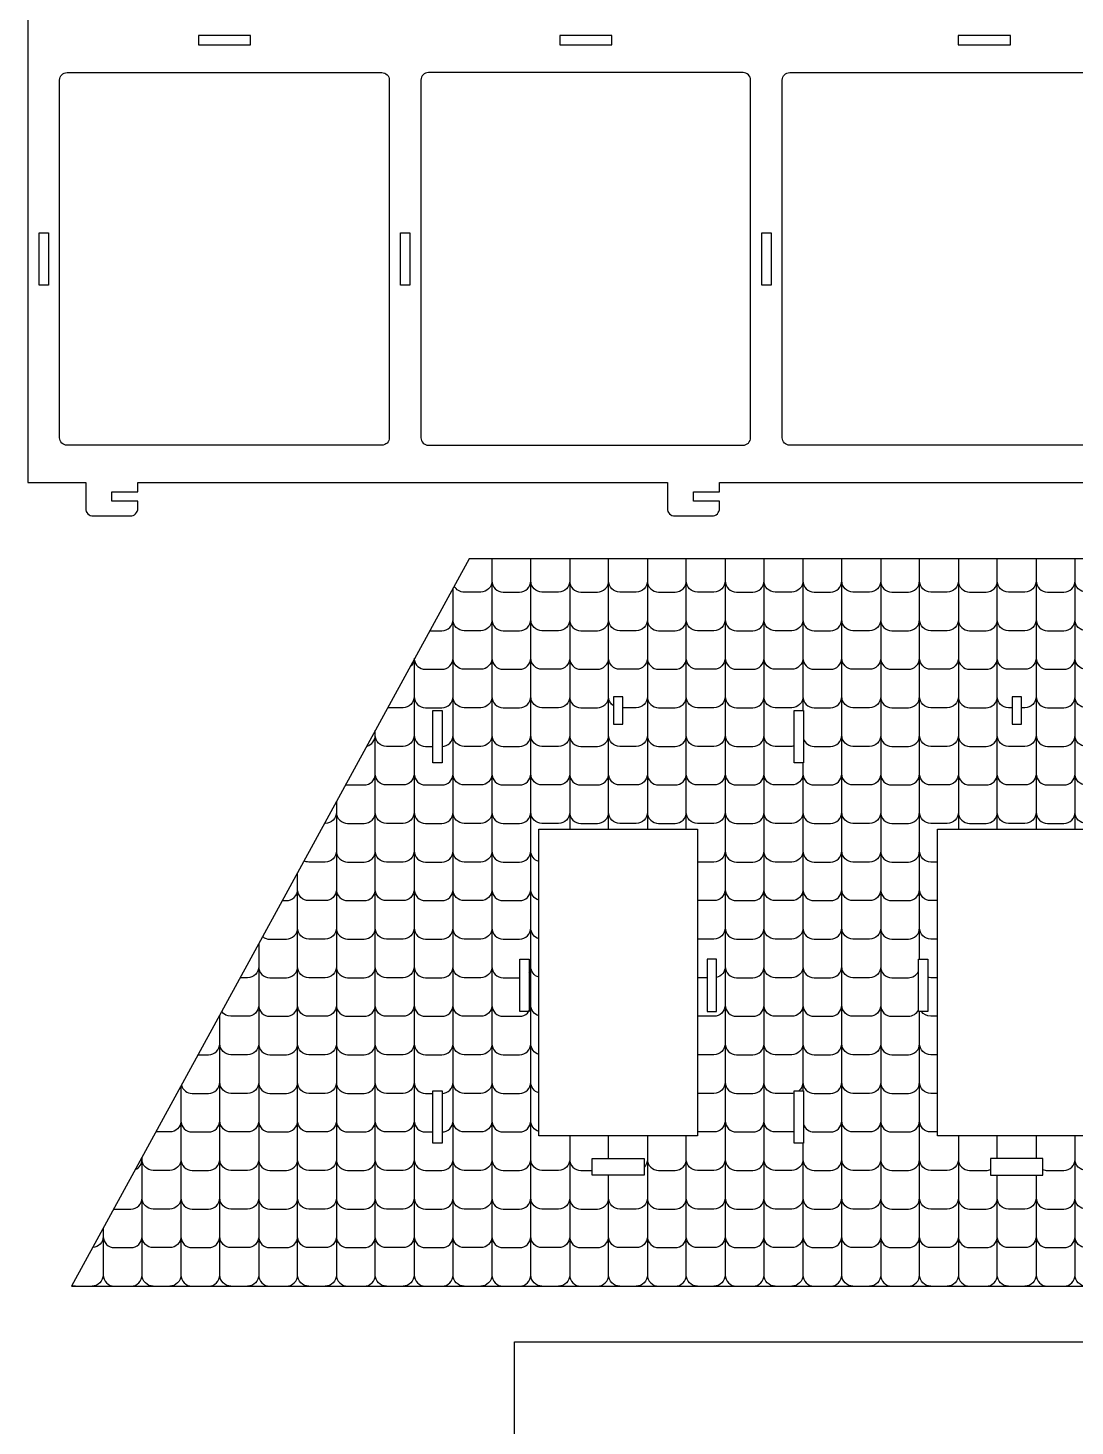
# Model space of a CAD drawing. Extents: x 6592 to 12102, y -827 to 2201.
# Drawn here: x 9361 to 10036, y 236 to 1137 of the extents above; entities that cross this region are included whole.
import ezdxf

# ---------------------------------------------------------------- set-up
doc = ezdxf.new("R2010")
doc.units = 0
doc.header["$MEASUREMENT"] = 0
doc.layers.add('LAYER_1', color=18, linetype='CONTINUOUS')

msp = doc.modelspace()

# ---------------------------------------------------------------- linework, layer by layer
at = {"layer": 'LAYER_1'}
for points in [[(9361.04, 1414.1), (9361.04, 844.1), (9398.24, 844.1), (9398.24, 827.3, 0.414214), (9403.04, 822.5), (9427.04, 822.5, 0.414214), (9431.84, 827.3), (9431.84, 832.1), (9415.04, 832.1), (9415.04, 838.1), (9431.84, 838.1), (9431.84, 844.1), (9773.04, 844.1), (9773.04, 827.3, 0.414214), (9777.84, 822.5), (9801.84, 822.5, 0.414214), (9806.64, 827.3), (9806.64, 832.1), (9789.84, 832.1), (9789.84, 838.1), (9806.64, 838.1), (9806.64, 844.1), (10147.84, 844.1)], [(9659.99, 794.87), (9659.99, 333.5, 0.414214), (9667.19, 326.3)], [(9677.83, 326.3, 0.414214), (9685.03, 333.5), (9685.03, 794.87)], [(9810.27, 794.87), (9810.27, 333.5, 0.414214), (9817.47, 326.3)], [(9828.12, 326.3, 0.414214), (9835.32, 333.5), (9835.32, 794.87)], [(9892.61, 326.3, -0.414214), (9885.41, 333.5), (9885.41, 794.87)], [(9910.46, 794.87), (9910.46, 333.5, -0.414214), (9903.26, 326.3)], [(9627.74, 326.3, 0.414214), (9634.94, 333.5), (9634.94, 775.79)], [(9659.99, 780.62, -0.414214), (9652.79, 773.42), (9642.14, 773.42, -0.279406), (9635.76, 777.29)], [(9659.99, 780.62, 0.414214), (9667.19, 773.42), (9677.83, 773.42, 0.414214), (9685.03, 780.62)], [(9710.08, 780.62, -0.414214), (9702.88, 773.42), (9692.23, 773.42, -0.414214), (9685.03, 780.62)], [(9710.08, 780.62, 0.414214), (9717.28, 773.42), (9727.93, 773.42, 0.414214), (9735.13, 780.62)], [(9760.18, 780.62, -0.414214), (9752.98, 773.42), (9742.33, 773.42, -0.414214), (9735.13, 780.62)], [(9760.18, 780.62, 0.414214), (9767.38, 773.42), (9778.02, 773.42, 0.414214), (9785.22, 780.62)], [(9810.27, 780.62, -0.414214), (9803.07, 773.42), (9792.42, 773.42, -0.414214), (9785.22, 780.62)], [(9810.27, 780.62, 0.414214), (9817.47, 773.42), (9828.12, 773.42, 0.414214), (9835.32, 780.62)], [(9860.37, 780.62, -0.414214), (9853.17, 773.42), (9842.52, 773.42, -0.414214), (9835.32, 780.62)], [(9860.37, 780.62, 0.414214), (9867.57, 773.42), (9878.21, 773.42, 0.414214), (9885.41, 780.62)], [(9910.46, 780.62, -0.414214), (9903.26, 773.42), (9892.61, 773.42, -0.414214), (9885.41, 780.62)], [(9910.46, 780.62, 0.414214), (9917.66, 773.42), (9928.31, 773.42, 0.414214), (9935.51, 780.62)], [(9960.56, 780.62, -0.414214), (9953.36, 773.42), (9942.71, 773.42, -0.414214), (9935.51, 780.62)], [(9960.56, 780.62, 0.414214), (9967.76, 773.42), (9978.4, 773.42, 0.414214), (9985.6, 780.62)], [(10010.65, 780.62, -0.414214), (10003.45, 773.42), (9992.8, 773.42, -0.414214), (9985.6, 780.62)], [(10010.65, 780.62, 0.414214), (10017.85, 773.42), (10028.5, 773.42, 0.414214), (10035.7, 780.62)], [(10060.75, 780.62, -0.414214), (10053.55, 773.42), (10042.9, 773.42, -0.414214), (10035.7, 780.62)], [(9620.06, 748.58), (9627.74, 748.58, 0.414214), (9634.94, 755.78)], [(9659.99, 755.78, -0.414214), (9652.79, 748.58), (9642.14, 748.58, -0.414214), (9634.94, 755.78)], [(9659.99, 755.78, 0.414214), (9667.19, 748.58), (9677.83, 748.58, 0.414214), (9685.03, 755.78)], [(9710.08, 755.78, -0.414214), (9702.88, 748.58), (9692.23, 748.58, -0.414214), (9685.03, 755.78)], [(9710.08, 755.78, 0.414214), (9717.28, 748.58), (9727.93, 748.58, 0.414214), (9735.13, 755.78)], [(9760.18, 755.78, -0.414214), (9752.98, 748.58), (9742.33, 748.58, -0.414214), (9735.13, 755.78)], [(9760.18, 755.78, 0.414214), (9767.38, 748.58), (9778.02, 748.58, 0.414214), (9785.22, 755.78)], [(9810.27, 755.78, -0.414214), (9803.07, 748.58), (9792.42, 748.58, -0.414214), (9785.22, 755.78)], [(9810.27, 755.78, 0.414214), (9817.47, 748.58), (9828.12, 748.58, 0.414214), (9835.32, 755.78)], [(9860.37, 755.78, -0.414214), (9853.17, 748.58), (9842.52, 748.58, -0.414214), (9835.32, 755.78)], [(9860.37, 755.78, 0.414214), (9867.57, 748.58), (9878.21, 748.58, 0.414214), (9885.41, 755.78)], [(9910.46, 755.78, -0.414214), (9903.26, 748.58), (9892.61, 748.58, -0.414214), (9885.41, 755.78)], [(9910.46, 755.78, 0.414214), (9917.66, 748.58), (9928.31, 748.58, 0.414214), (9935.51, 755.78)], [(9960.56, 755.78, -0.414214), (9953.36, 748.58), (9942.71, 748.58, -0.414214), (9935.51, 755.78)], [(9960.56, 755.78, 0.414214), (9967.76, 748.58), (9978.4, 748.58, 0.414214), (9985.6, 755.78)], [(10010.65, 755.78, -0.414214), (10003.45, 748.58), (9992.8, 748.58, -0.414214), (9985.6, 755.78)], [(10010.65, 755.78, 0.414214), (10017.85, 748.58), (10028.5, 748.58, 0.414214), (10035.7, 755.78)], [(10060.75, 755.78, -0.414214), (10053.55, 748.58), (10042.9, 748.58, -0.414214), (10035.7, 755.78)], [(9609.81, 729.84, -0.175116), (9607.46, 725.54)], [(9609.89, 730.94), (9609.89, 333.5, 0.414214), (9617.09, 326.3)], [(9609.94, 730.08, 0.379798), (9617.09, 723.74), (9627.74, 723.74, 0.414214), (9634.94, 730.94)], [(9659.99, 730.94, -0.414214), (9652.79, 723.74), (9642.14, 723.74, -0.414214), (9634.94, 730.94)], [(9659.99, 730.94, 0.414214), (9667.19, 723.74), (9677.83, 723.74, 0.414214), (9685.03, 730.94)], [(9710.08, 730.94, -0.414214), (9702.88, 723.74), (9692.23, 723.74, -0.414214), (9685.03, 730.94)], [(9710.08, 730.94, 0.414214), (9717.28, 723.74), (9727.93, 723.74, 0.414214), (9735.13, 730.94)], [(9760.18, 730.94, -0.414214), (9752.98, 723.74), (9742.33, 723.74, -0.414214), (9735.13, 730.94)], [(9760.18, 730.94, 0.414214), (9767.38, 723.74), (9778.02, 723.74, 0.414214), (9785.22, 730.94)], [(9810.27, 730.94, -0.414214), (9803.07, 723.74), (9792.42, 723.74, -0.414214), (9785.22, 730.94)], [(9810.27, 730.94, 0.414214), (9817.47, 723.74), (9828.12, 723.74, 0.414214), (9835.32, 730.94)], [(9860.37, 730.94, -0.414214), (9853.17, 723.74), (9842.52, 723.74, -0.414214), (9835.32, 730.94)], [(9860.37, 730.94, 0.414214), (9867.57, 723.74), (9878.21, 723.74, 0.414214), (9885.41, 730.94)], [(9910.46, 730.94, -0.414214), (9903.26, 723.74), (9892.61, 723.74, -0.414214), (9885.41, 730.94)], [(9910.46, 730.94, 0.414214), (9917.66, 723.74), (9928.31, 723.74, 0.414214), (9935.51, 730.94)], [(9960.56, 730.94, -0.414214), (9953.36, 723.74), (9942.71, 723.74, -0.414214), (9935.51, 730.94)], [(9960.56, 730.94, 0.414214), (9967.76, 723.74), (9978.4, 723.74, 0.414214), (9985.6, 730.94)], [(10010.65, 730.94, -0.414214), (10003.45, 723.74), (9992.8, 723.74, -0.414214), (9985.6, 730.94)], [(10010.65, 730.94, 0.414214), (10017.85, 723.74), (10028.5, 723.74, 0.414214), (10035.7, 730.94)], [(10060.75, 730.94, -0.414214), (10053.55, 723.74), (10042.9, 723.74, -0.414214), (10035.7, 730.94)], [(9609.89, 706.1, -0.414214), (9602.69, 698.9), (9592.89, 698.9)], [(9609.89, 706.1, 0.414214), (9617.09, 698.9), (9627.74, 698.9, 0.414214), (9634.94, 706.1)], [(9659.99, 706.1, -0.414214), (9652.79, 698.9), (9642.14, 698.9, -0.414214), (9634.94, 706.1)], [(9659.99, 706.1, 0.414214), (9667.19, 698.9), (9677.83, 698.9, 0.414214), (9685.03, 706.1)], [(9710.08, 706.1, -0.414214), (9702.88, 698.9), (9692.23, 698.9, -0.414214), (9685.03, 706.1)], [(9710.08, 706.1, 0.414214), (9717.28, 698.9), (9727.93, 698.9, 0.414214), (9735.13, 706.1)], [(9738.33, 700.11, -0.250445), (9735.13, 706.1)], [(9760.18, 706.1, -0.414214), (9752.98, 698.9), (9744.33, 698.9)], [(9760.18, 706.1, 0.414214), (9767.38, 698.9), (9778.02, 698.9, 0.414214), (9785.22, 706.1)], [(9810.27, 706.1, -0.414214), (9803.07, 698.9), (9792.42, 698.9, -0.414214), (9785.22, 706.1)], [(9810.27, 706.1, 0.414214), (9817.47, 698.9), (9828.12, 698.9, 0.414214), (9835.32, 706.1)], [(9860.37, 706.1, -0.414214), (9853.17, 698.9), (9842.52, 698.9, -0.414214), (9835.32, 706.1)], [(9860.37, 706.1, 0.414214), (9867.57, 698.9), (9878.21, 698.9, 0.414214), (9885.41, 706.1)], [(9910.46, 706.1, -0.414214), (9903.26, 698.9), (9892.61, 698.9, -0.414214), (9885.41, 706.1)], [(9910.46, 706.1, 0.414214), (9917.66, 698.9), (9928.31, 698.9, 0.414214), (9935.51, 706.1)], [(9960.56, 706.1, -0.414214), (9953.36, 698.9), (9942.71, 698.9, -0.414214), (9935.51, 706.1)], [(9960.56, 706.1, 0.414214), (9967.76, 698.9), (9978.4, 698.9, 0.414214), (9985.6, 706.1)], [(9995.13, 698.9), (9992.8, 698.9, -0.414214), (9985.6, 706.1)], [(10010.65, 706.1, -0.414214), (10003.45, 698.9), (10001.13, 698.9)], [(10010.65, 706.1, 0.414214), (10017.85, 698.9), (10028.5, 698.9, 0.414214), (10035.7, 706.1)], [(10060.75, 706.1, -0.414214), (10053.55, 698.9), (10042.9, 698.9, -0.414214), (10035.7, 706.1)], [(9579.43, 674.28, 0.342693), (9584.84, 681.26)], [(9592.04, 326.3, -0.414214), (9584.84, 333.5), (9584.84, 684.19)], [(9609.89, 681.26, -0.414214), (9602.69, 674.06), (9592.04, 674.06, -0.414214), (9584.84, 681.26)], [(9609.89, 681.26, 0.414214), (9617.09, 674.06), (9621.93, 674.06)], [(9627.74, 674.06, 0.414214), (9634.94, 681.26)], [(9659.99, 681.26, -0.414214), (9652.79, 674.06), (9642.14, 674.06, -0.414214), (9634.94, 681.26)], [(9659.99, 681.26, 0.414214), (9667.19, 674.06), (9677.83, 674.06, 0.414214), (9685.03, 681.26)], [(9710.08, 681.26, -0.414214), (9702.88, 674.06), (9692.23, 674.06, -0.414214), (9685.03, 681.26)], [(9710.08, 681.26, 0.414214), (9717.28, 674.06), (9727.93, 674.06, 0.414214), (9735.13, 681.26)], [(9760.18, 681.26, -0.414214), (9752.98, 674.06), (9742.33, 674.06, -0.414214), (9735.13, 681.26)], [(9760.18, 681.26, 0.414214), (9767.38, 674.06), (9778.02, 674.06, 0.414214), (9785.22, 681.26)], [(9810.27, 681.26, -0.414214), (9803.07, 674.06), (9792.42, 674.06, -0.414214), (9785.22, 681.26)], [(9810.27, 681.26, 0.414214), (9817.47, 674.06), (9828.12, 674.06, 0.414214), (9835.32, 681.26)], [(9854.73, 674.23, -0.054702), (9853.17, 674.06), (9842.52, 674.06, -0.414214), (9835.32, 681.26)], [(9860.73, 679.01, 0.323813), (9867.57, 674.06), (9878.21, 674.06, 0.414214), (9885.41, 681.26)], [(9910.46, 681.26, -0.414214), (9903.26, 674.06), (9892.61, 674.06, -0.414214), (9885.41, 681.26)], [(9910.46, 681.26, 0.414214), (9917.66, 674.06), (9928.31, 674.06, 0.414214), (9935.51, 681.26)], [(9960.56, 681.26, -0.414214), (9953.36, 674.06), (9942.71, 674.06, -0.414214), (9935.51, 681.26)], [(9960.56, 681.26, 0.414214), (9967.76, 674.06), (9978.4, 674.06, 0.414214), (9985.6, 681.26)], [(10010.65, 681.26, -0.414214), (10003.45, 674.06), (9992.8, 674.06, -0.414214), (9985.6, 681.26)], [(10010.65, 681.26, 0.414214), (10017.85, 674.06), (10028.5, 674.06, 0.414214), (10035.7, 681.26)], [(10060.75, 681.26, -0.414214), (10053.55, 674.06), (10042.9, 674.06, -0.414214), (10035.7, 681.26)], [(9565.78, 649.32, 0.042575), (9567, 649.22), (9577.64, 649.22, 0.414214), (9584.84, 656.42)], [(9609.89, 656.42, -0.414214), (9602.69, 649.22), (9592.04, 649.22, -0.414214), (9584.84, 656.42)], [(9609.89, 656.42, 0.414214), (9617.09, 649.22), (9627.74, 649.22, 0.414214), (9634.94, 656.42)], [(9659.99, 656.42, -0.414214), (9652.79, 649.22), (9642.14, 649.22, -0.414214), (9634.94, 656.42)], [(9659.99, 656.42, 0.414214), (9667.19, 649.22), (9677.83, 649.22, 0.414214), (9685.03, 656.42)], [(9710.08, 656.42, -0.414214), (9702.88, 649.22), (9692.23, 649.22, -0.414214), (9685.03, 656.42)], [(9710.08, 656.42, 0.414214), (9717.28, 649.22), (9727.93, 649.22, 0.414214), (9735.13, 656.42)], [(9760.18, 656.42, -0.414214), (9752.98, 649.22), (9742.33, 649.22, -0.414214), (9735.13, 656.42)], [(9760.18, 656.42, 0.414214), (9767.38, 649.22), (9778.02, 649.22, 0.414214), (9785.22, 656.42)], [(9810.27, 656.42, -0.414214), (9803.07, 649.22), (9792.42, 649.22, -0.414214), (9785.22, 656.42)], [(9810.27, 656.42, 0.414214), (9817.47, 649.22), (9828.12, 649.22, 0.414214), (9835.32, 656.42)], [(9860.37, 656.42, -0.414214), (9853.17, 649.22), (9842.52, 649.22, -0.414214), (9835.32, 656.42)], [(9860.37, 656.42, 0.414214), (9867.57, 649.22), (9878.21, 649.22, 0.414214), (9885.41, 656.42)], [(9910.46, 656.42, -0.414214), (9903.26, 649.22), (9892.61, 649.22, -0.414214), (9885.41, 656.42)], [(9910.46, 656.42, 0.414214), (9917.66, 649.22), (9928.31, 649.22, 0.414214), (9935.51, 656.42)], [(9960.56, 656.42, -0.414214), (9953.36, 649.22), (9942.71, 649.22, -0.414214), (9935.51, 656.42)], [(9960.56, 656.42, 0.414214), (9967.76, 649.22), (9978.4, 649.22, 0.414214), (9985.6, 656.42)], [(10010.65, 656.42, -0.414214), (10003.45, 649.22), (9992.8, 649.22, -0.414214), (9985.6, 656.42)], [(10010.65, 656.42, 0.414214), (10017.85, 649.22), (10028.5, 649.22, 0.414214), (10035.7, 656.42)], [(10060.75, 656.42, -0.414214), (10053.55, 649.22), (10042.9, 649.22, -0.414214), (10035.7, 656.42)], [(9559.8, 631.58, -0.414214), (9552.6, 624.38), (9552.14, 624.38)], [(9559.8, 638.39), (9559.8, 333.5, 0.414214), (9567, 326.3)], [(9559.8, 631.58, 0.414214), (9567, 624.38), (9577.64, 624.38, 0.414214), (9584.84, 631.58)], [(9609.89, 631.58, -0.414214), (9602.69, 624.38), (9592.04, 624.38, -0.414214), (9584.84, 631.58)], [(9609.89, 631.58, 0.414214), (9617.09, 624.38), (9627.74, 624.38, 0.414214), (9634.94, 631.58)], [(9659.99, 631.58, -0.414214), (9652.79, 624.38), (9642.14, 624.38, -0.414214), (9634.94, 631.58)], [(9659.99, 631.58, 0.414214), (9667.19, 624.38), (9677.83, 624.38, 0.414214), (9685.03, 631.58)], [(9710.08, 631.58, -0.414214), (9702.88, 624.38), (9692.23, 624.38, -0.414214), (9685.03, 631.58)], [(9710.08, 631.58, 0.414214), (9717.28, 624.38), (9727.93, 624.38, 0.414214), (9735.13, 631.58)], [(9760.18, 631.58, -0.414214), (9752.98, 624.38), (9742.33, 624.38, -0.414214), (9735.13, 631.58)], [(9760.18, 631.58, 0.414214), (9767.38, 624.38), (9778.02, 624.38, 0.414214), (9785.22, 631.58)], [(9810.27, 631.58, -0.414214), (9803.07, 624.38), (9792.42, 624.38, -0.414214), (9785.22, 631.58)], [(9810.27, 631.58, 0.414214), (9817.47, 624.38), (9828.12, 624.38, 0.414214), (9835.32, 631.58)], [(9860.37, 631.58, -0.414214), (9853.17, 624.38), (9842.52, 624.38, -0.414214), (9835.32, 631.58)], [(9860.37, 631.58, 0.414214), (9867.57, 624.38), (9878.21, 624.38, 0.414214), (9885.41, 631.58)], [(9910.46, 631.58, -0.414214), (9903.26, 624.38), (9892.61, 624.38, -0.414214), (9885.41, 631.58)], [(9910.46, 631.58, 0.414214), (9917.66, 624.38), (9928.31, 624.38, 0.414214), (9935.51, 631.58)], [(9960.56, 631.58, -0.414214), (9953.36, 624.38), (9942.71, 624.38, -0.414214), (9935.51, 631.58)], [(9960.56, 631.58, 0.414214), (9967.76, 624.38), (9978.4, 624.38, 0.414214), (9985.6, 631.58)], [(10010.65, 631.58, -0.414214), (10003.45, 624.38), (9992.8, 624.38, -0.414214), (9985.6, 631.58)], [(10010.65, 631.58, 0.414214), (10017.85, 624.38), (10028.5, 624.38, 0.414214), (10035.7, 631.58)], [(10060.75, 631.58, -0.414214), (10053.55, 624.38), (10042.9, 624.38, -0.414214), (10035.7, 631.58)], [(9559.8, 606.74, -0.414214), (9552.6, 599.54), (9541.95, 599.54, -0.109058), (9538.92, 600.21)], [(9559.8, 606.74, 0.414214), (9567, 599.54), (9577.64, 599.54, 0.414214), (9584.84, 606.74)], [(9609.89, 606.74, -0.414214), (9602.69, 599.54), (9592.04, 599.54, -0.414214), (9584.84, 606.74)], [(9609.89, 606.74, 0.414214), (9617.09, 599.54), (9627.74, 599.54, 0.414214), (9634.94, 606.74)], [(9659.99, 606.74, -0.414214), (9652.79, 599.54), (9642.14, 599.54, -0.414214), (9634.94, 606.74)], [(9659.99, 606.74, 0.414214), (9667.19, 599.54), (9677.83, 599.54, 0.414214), (9685.03, 606.74)], [(9690.27, 599.81, -0.335422), (9685.03, 606.74)], [(9810.27, 606.74, -0.414214), (9803.07, 599.54), (9792.42, 599.54, -0.001323), (9792.39, 599.54)], [(9810.27, 606.74, 0.414214), (9817.47, 599.54), (9828.12, 599.54, 0.414214), (9835.32, 606.74)], [(9860.37, 606.74, -0.414214), (9853.17, 599.54), (9842.52, 599.54, -0.414214), (9835.32, 606.74)], [(9860.37, 606.74, 0.414214), (9867.57, 599.54), (9878.21, 599.54, 0.414214), (9885.41, 606.74)], [(9910.46, 606.74, -0.414214), (9903.26, 599.54), (9892.61, 599.54, -0.414214), (9885.41, 606.74)], [(9910.46, 606.74, 0.414214), (9917.66, 599.54), (9928.31, 599.54, 0.414214), (9935.51, 606.74)], [(9947.07, 599.54), (9942.71, 599.54, -0.414214), (9935.51, 606.74)], [(9541.95, 326.3, -0.414214), (9534.75, 333.5), (9534.75, 592.58)], [(9524.97, 574.7), (9527.55, 574.7, 0.414214), (9534.75, 581.9)], [(9559.8, 581.9, -0.414214), (9552.6, 574.7), (9541.95, 574.7, -0.414214), (9534.75, 581.9)], [(9559.8, 581.9, 0.414214), (9567, 574.7), (9577.64, 574.7, 0.414214), (9584.84, 581.9)], [(9609.89, 581.9, -0.414214), (9602.69, 574.7), (9592.04, 574.7, -0.414214), (9584.84, 581.9)], [(9609.89, 581.9, 0.414214), (9617.09, 574.7), (9627.74, 574.7, 0.414214), (9634.94, 581.9)], [(9659.99, 581.9, -0.414214), (9652.79, 574.7), (9642.14, 574.7, -0.414214), (9634.94, 581.9)], [(9659.99, 581.9, 0.414214), (9667.19, 574.7), (9677.83, 574.7, 0.414214), (9685.03, 581.9)], [(9690.27, 574.97, -0.335422), (9685.03, 581.9)], [(9810.27, 581.9, -0.414214), (9803.07, 574.7), (9792.42, 574.7, -0.001323), (9792.39, 574.7)], [(9810.27, 581.9, 0.414214), (9817.47, 574.7), (9828.12, 574.7, 0.414214), (9835.32, 581.9)], [(9860.37, 581.9, -0.414214), (9853.17, 574.7), (9842.52, 574.7, -0.414214), (9835.32, 581.9)], [(9860.37, 581.9, 0.414214), (9867.57, 574.7), (9878.21, 574.7, 0.414214), (9885.41, 581.9)], [(9910.46, 581.9, -0.414214), (9903.26, 574.7), (9892.61, 574.7, -0.414214), (9885.41, 581.9)], [(9910.46, 581.9, 0.414214), (9917.66, 574.7), (9928.31, 574.7, 0.414214), (9935.51, 581.9)], [(9947.07, 574.7), (9942.71, 574.7, -0.414214), (9935.51, 581.9)], [(9512.3, 551.53, 0.175306), (9516.9, 549.86), (9527.55, 549.86, 0.414214), (9534.75, 557.06)], [(9559.8, 557.06, -0.414214), (9552.6, 549.86), (9541.95, 549.86, -0.414214), (9534.75, 557.06)], [(9559.8, 557.06, 0.414214), (9567, 549.86), (9577.64, 549.86, 0.414214), (9584.84, 557.06)], [(9609.89, 557.06, -0.414214), (9602.69, 549.86), (9592.04, 549.86, -0.414214), (9584.84, 557.06)], [(9609.89, 557.06, 0.414214), (9617.09, 549.86), (9627.74, 549.86, 0.414214), (9634.94, 557.06)], [(9659.99, 557.06, -0.414214), (9652.79, 549.86), (9642.14, 549.86, -0.414214), (9634.94, 557.06)], [(9659.99, 557.06, 0.414214), (9667.19, 549.86), (9677.83, 549.86, 0.414214), (9685.03, 557.06)], [(9690.27, 550.13, -0.335422), (9685.03, 557.06)], [(9810.27, 557.06, -0.414214), (9803.07, 549.86), (9792.42, 549.86, -0.001323), (9792.39, 549.86)], [(9810.27, 557.06, 0.414214), (9817.47, 549.86), (9828.12, 549.86, 0.414214), (9835.32, 557.06)], [(9860.37, 557.06, -0.414214), (9853.17, 549.86), (9842.52, 549.86, -0.414214), (9835.32, 557.06)], [(9860.37, 557.06, 0.414214), (9867.57, 549.86), (9878.21, 549.86, 0.414214), (9885.41, 557.06)], [(9910.46, 557.06, -0.414214), (9903.26, 549.86), (9892.61, 549.86, -0.414214), (9885.41, 557.06)], [(9910.46, 557.06, 0.414214), (9917.66, 549.86), (9928.31, 549.86, 0.414214), (9935.51, 557.06)], [(9947.07, 549.86), (9942.71, 549.86, -0.414214), (9935.51, 557.06)], [(9509.7, 546.78), (9509.7, 333.5, 0.414214), (9516.9, 326.3)], [(9509.7, 532.22, -0.414214), (9502.5, 525.02), (9497.8, 525.02)], [(9509.7, 532.22, 0.414214), (9516.9, 525.02), (9527.55, 525.02, 0.414214), (9534.75, 532.22)], [(9559.8, 532.22, -0.414214), (9552.6, 525.02), (9541.95, 525.02, -0.414214), (9534.75, 532.22)], [(9559.8, 532.22, 0.414214), (9567, 525.02), (9577.64, 525.02, 0.414214), (9584.84, 532.22)], [(9609.89, 532.22, -0.414214), (9602.69, 525.02), (9592.04, 525.02, -0.414214), (9584.84, 532.22)], [(9609.89, 532.22, 0.414214), (9617.09, 525.02), (9627.74, 525.02, 0.414214), (9634.94, 532.22)], [(9659.99, 532.22, -0.414214), (9652.79, 525.02), (9642.14, 525.02, -0.414214), (9634.94, 532.22)], [(9659.99, 532.22, 0.414214), (9667.19, 525.02), (9677.83, 525.02, 0.006806), (9678.03, 525.02)], [(9684.03, 528.55, 0.13441), (9685.03, 532.22)], [(9690.27, 525.29, -0.335422), (9685.03, 532.22)], [(9810.27, 532.22, -0.351824), (9804.63, 525.19)], [(9810.27, 532.22, 0.414214), (9817.47, 525.02), (9828.12, 525.02, 0.414214), (9835.32, 532.22)], [(9860.37, 532.22, -0.414214), (9853.17, 525.02), (9842.52, 525.02, -0.414214), (9835.32, 532.22)], [(9860.37, 532.22, 0.414214), (9867.57, 525.02), (9878.21, 525.02, 0.414214), (9885.41, 532.22)], [(9910.46, 532.22, -0.414214), (9903.26, 525.02), (9892.61, 525.02, -0.414214), (9885.41, 532.22)], [(9910.46, 532.22, 0.414214), (9917.66, 525.02), (9928.31, 525.02, 0.291063), (9934.83, 529.17)], [(9798.63, 525.02), (9792.42, 525.02, -0.001323), (9792.39, 525.02)], [(9947.07, 525.02), (9942.71, 525.02, -0.06611), (9940.83, 525.27)], [(9509.7, 507.38, -0.414214), (9502.5, 500.18), (9491.85, 500.18, -0.2469), (9485.92, 503.3)], [(9509.7, 507.38, 0.414214), (9516.9, 500.18), (9527.55, 500.18, 0.414214), (9534.75, 507.38)], [(9559.8, 507.38, -0.414214), (9552.6, 500.18), (9541.95, 500.18, -0.414214), (9534.75, 507.38)], [(9559.8, 507.38, 0.414214), (9567, 500.18), (9577.64, 500.18, 0.414214), (9584.84, 507.38)], [(9609.89, 507.38, -0.414214), (9602.69, 500.18), (9592.04, 500.18, -0.414214), (9584.84, 507.38)], [(9609.89, 507.38, 0.414214), (9617.09, 500.18), (9627.74, 500.18, 0.414214), (9634.94, 507.38)], [(9659.99, 507.38, -0.414214), (9652.79, 500.18), (9642.14, 500.18, -0.414214), (9634.94, 507.38)], [(9659.99, 507.38, 0.414214), (9667.19, 500.18), (9677.83, 500.18, 0.414214), (9685.03, 507.38)], [(9690.27, 500.45, -0.335422), (9685.03, 507.38)], [(9810.27, 507.38, -0.414214), (9803.07, 500.18), (9792.42, 500.18, -0.001323), (9792.39, 500.18)], [(9810.27, 507.38, 0.414214), (9817.47, 500.18), (9828.12, 500.18, 0.414214), (9835.32, 507.38)], [(9860.37, 507.38, -0.414214), (9853.17, 500.18), (9842.52, 500.18, -0.414214), (9835.32, 507.38)], [(9860.37, 507.38, 0.414214), (9867.57, 500.18), (9878.21, 500.18, 0.414214), (9885.41, 507.38)], [(9910.46, 507.38, -0.414214), (9903.26, 500.18), (9892.61, 500.18, -0.414214), (9885.41, 507.38)], [(9910.46, 507.38, 0.414214), (9917.66, 500.18), (9928.31, 500.18, 0.291063), (9934.83, 504.33)], [(9491.85, 326.3, -0.414214), (9484.65, 333.5), (9484.65, 500.98)], [(9942.71, 326.3, -0.414214), (9935.51, 333.5), (9935.51, 503.36)], [(9947.07, 500.18), (9942.71, 500.18, -0.249808), (9936.73, 503.36)], [(9470.63, 475.34), (9477.45, 475.34, 0.414214), (9484.65, 482.54)], [(9509.7, 482.54, -0.414214), (9502.5, 475.34), (9491.85, 475.34, -0.414214), (9484.65, 482.54)], [(9509.7, 482.54, 0.414214), (9516.9, 475.34), (9527.55, 475.34, 0.414214), (9534.75, 482.54)], [(9559.8, 482.54, -0.414214), (9552.6, 475.34), (9541.95, 475.34, -0.414214), (9534.75, 482.54)], [(9559.8, 482.54, 0.414214), (9567, 475.34), (9577.64, 475.34, 0.414214), (9584.84, 482.54)], [(9609.89, 482.54, -0.414214), (9602.69, 475.34), (9592.04, 475.34, -0.414214), (9584.84, 482.54)], [(9609.89, 482.54, 0.414214), (9617.09, 475.34), (9627.74, 475.34, 0.414214), (9634.94, 482.54)], [(9659.99, 482.54, -0.414214), (9652.79, 475.34), (9642.14, 475.34, -0.414214), (9634.94, 482.54)], [(9659.99, 482.54, 0.414214), (9667.19, 475.34), (9677.83, 475.34, 0.414214), (9685.03, 482.54)], [(9690.27, 475.61, -0.335422), (9685.03, 482.54)], [(9810.27, 482.54, -0.414214), (9803.07, 475.34), (9792.42, 475.34, -0.001323), (9792.39, 475.34)], [(9810.27, 482.54, 0.414214), (9817.47, 475.34), (9828.12, 475.34, 0.414214), (9835.32, 482.54)], [(9860.37, 482.54, -0.414214), (9853.17, 475.34), (9842.52, 475.34, -0.414214), (9835.32, 482.54)], [(9860.37, 482.54, 0.414214), (9867.57, 475.34), (9878.21, 475.34, 0.414214), (9885.41, 482.54)], [(9910.46, 482.54, -0.414214), (9903.26, 475.34), (9892.61, 475.34, -0.414214), (9885.41, 482.54)], [(9910.46, 482.54, 0.414214), (9917.66, 475.34), (9928.31, 475.34, 0.414214), (9935.51, 482.54)], [(9947.07, 475.34), (9942.71, 475.34, -0.414214), (9935.51, 482.54)], [(9459.61, 455.18), (9459.61, 333.5, 0.414214), (9466.81, 326.3)], [(9459.89, 455.7, 0.333881), (9466.81, 450.5), (9477.45, 450.5, 0.414214), (9484.65, 457.7)], [(9509.7, 457.7, -0.414214), (9502.5, 450.5), (9491.85, 450.5, -0.414214), (9484.65, 457.7)], [(9509.7, 457.7, 0.414214), (9516.9, 450.5), (9527.55, 450.5, 0.414214), (9534.75, 457.7)], [(9559.8, 457.7, -0.414214), (9552.6, 450.5), (9541.95, 450.5, -0.414214), (9534.75, 457.7)], [(9559.8, 457.7, 0.414214), (9567, 450.5), (9577.64, 450.5, 0.414214), (9584.84, 457.7)], [(9609.89, 457.7, -0.414214), (9602.69, 450.5), (9592.04, 450.5, -0.414214), (9584.84, 457.7)], [(9609.89, 457.7, 0.414214), (9617.09, 450.5), (9621.93, 450.5)], [(9627.74, 450.5, 0.414214), (9634.94, 457.7)], [(9659.99, 457.7, -0.414214), (9652.79, 450.5), (9642.14, 450.5, -0.414214), (9634.94, 457.7)], [(9659.99, 457.7, 0.414214), (9667.19, 450.5), (9677.83, 450.5, 0.414214), (9685.03, 457.7)], [(9690.27, 450.77, -0.335422), (9685.03, 457.7)], [(9810.27, 457.7, -0.414214), (9803.07, 450.5), (9792.42, 450.5, -0.001323), (9792.39, 450.5)], [(9810.27, 457.7, 0.414214), (9817.47, 450.5), (9828.12, 450.5, 0.414214), (9835.32, 457.7)], [(9854.73, 450.67, -0.054702), (9853.17, 450.5), (9842.52, 450.5, -0.414214), (9835.32, 457.7)], [(9860.37, 457.7, -0.226596), (9857.69, 452.1)], [(9860.37, 457.7, 0.414214), (9867.57, 450.5), (9878.21, 450.5, 0.414214), (9885.41, 457.7)], [(9910.46, 457.7, -0.414214), (9903.26, 450.5), (9892.61, 450.5, -0.414214), (9885.41, 457.7)], [(9910.46, 457.7, 0.414214), (9917.66, 450.5), (9928.31, 450.5, 0.414214), (9935.51, 457.7)], [(9947.07, 450.5), (9942.71, 450.5, -0.414214), (9935.51, 457.7)], [(9459.61, 432.86, -0.414214), (9452.41, 425.66), (9443.46, 425.66)], [(9459.61, 432.86, 0.414214), (9466.81, 425.66), (9477.45, 425.66, 0.414214), (9484.65, 432.86)], [(9509.7, 432.86, -0.414214), (9502.5, 425.66), (9491.85, 425.66, -0.414214), (9484.65, 432.86)], [(9509.7, 432.86, 0.414214), (9516.9, 425.66), (9527.55, 425.66, 0.414214), (9534.75, 432.86)], [(9559.8, 432.86, -0.414214), (9552.6, 425.66), (9541.95, 425.66, -0.414214), (9534.75, 432.86)], [(9559.8, 432.86, 0.414214), (9567, 425.66), (9577.64, 425.66, 0.414214), (9584.84, 432.86)], [(9609.89, 432.86, -0.414214), (9602.69, 425.66), (9592.04, 425.66, -0.414214), (9584.84, 432.86)], [(9609.89, 432.86, 0.414214), (9617.09, 425.66), (9621.93, 425.66)], [(9627.74, 425.66, 0.414214), (9634.94, 432.86)], [(9659.99, 432.86, -0.414214), (9652.79, 425.66), (9642.14, 425.66, -0.414214), (9634.94, 432.86)], [(9659.99, 432.86, 0.414214), (9667.19, 425.66), (9677.83, 425.66, 0.414214), (9685.03, 432.86)], [(9690.27, 425.93, -0.335422), (9685.03, 432.86)], [(9810.27, 432.86, -0.414214), (9803.07, 425.66), (9792.42, 425.66, -0.001323), (9792.39, 425.66)], [(9810.27, 432.86, 0.414214), (9817.47, 425.66), (9828.12, 425.66, 0.414214), (9835.32, 432.86)], [(9854.73, 425.83, -0.054702), (9853.17, 425.66), (9842.52, 425.66, -0.414214), (9835.32, 432.86)], [(9860.73, 430.61, 0.323813), (9867.57, 425.66), (9878.21, 425.66, 0.414214), (9885.41, 432.86)], [(9910.46, 432.86, -0.414214), (9903.26, 425.66), (9892.61, 425.66, -0.414214), (9885.41, 432.86)], [(9910.46, 432.86, 0.414214), (9917.66, 425.66), (9928.31, 425.66, 0.414214), (9935.51, 432.86)], [(9947.07, 425.66), (9942.71, 425.66, -0.414214), (9935.51, 432.86)], [(9710.08, 423.06), (9710.08, 333.5, -0.414214), (9702.88, 326.3)], [(9760.18, 423.06), (9760.18, 333.5, 0.414214), (9767.38, 326.3)], [(9778.02, 326.3, 0.414214), (9785.22, 333.5), (9785.22, 423.06)], [(9860.37, 418.5), (9860.37, 333.5, -0.414214), (9853.17, 326.3)], [(9960.56, 423.06), (9960.56, 333.5, 0.414214), (9967.76, 326.3)], [(10028.5, 326.3, 0.414214), (10035.7, 333.5), (10035.7, 423.06)], [(9427.36, 326.3, 0.414214), (9434.56, 333.5), (9434.56, 409.37)], [(9430.2, 401.4, 0.299842), (9434.56, 408.02)], [(9459.61, 408.02, -0.414214), (9452.41, 400.82), (9441.76, 400.82, -0.414214), (9434.56, 408.02)], [(9459.61, 408.02, 0.414214), (9466.81, 400.82), (9477.45, 400.82, 0.414214), (9484.65, 408.02)], [(9509.7, 408.02, -0.414214), (9502.5, 400.82), (9491.85, 400.82, -0.414214), (9484.65, 408.02)], [(9509.7, 408.02, 0.414214), (9516.9, 400.82), (9527.55, 400.82, 0.414214), (9534.75, 408.02)], [(9559.8, 408.02, -0.414214), (9552.6, 400.82), (9541.95, 400.82, -0.414214), (9534.75, 408.02)], [(9559.8, 408.02, 0.414214), (9567, 400.82), (9577.64, 400.82, 0.414214), (9584.84, 408.02)], [(9609.89, 408.02, -0.414214), (9602.69, 400.82), (9592.04, 400.82, -0.414214), (9584.84, 408.02)], [(9609.89, 408.02, 0.414214), (9617.09, 400.82), (9627.74, 400.82, 0.414214), (9634.94, 408.02)], [(9659.99, 408.02, -0.414214), (9652.79, 400.82), (9642.14, 400.82, -0.414214), (9634.94, 408.02)], [(9659.99, 408.02, 0.414214), (9667.19, 400.82), (9677.83, 400.82, 0.414214), (9685.03, 408.02)], [(9710.08, 408.02, -0.414214), (9702.88, 400.82), (9692.23, 400.82, -0.414214), (9685.03, 408.02)], [(9710.08, 408.02, 0.414214), (9717.28, 400.82), (9724.53, 400.82)], [(9760.18, 408.02, -0.195819), (9758.13, 402.99)], [(9760.18, 408.02, 0.414214), (9767.38, 400.82), (9778.02, 400.82, 0.414214), (9785.22, 408.02)], [(9810.27, 408.02, -0.414214), (9803.07, 400.82), (9792.42, 400.82, -0.414214), (9785.22, 408.02)], [(9810.27, 408.02, 0.414214), (9817.47, 400.82), (9828.12, 400.82, 0.414214), (9835.32, 408.02)], [(9860.37, 408.02, -0.414214), (9853.17, 400.82), (9842.52, 400.82, -0.414214), (9835.32, 408.02)], [(9860.37, 408.02, 0.414214), (9867.57, 400.82), (9878.21, 400.82, 0.414214), (9885.41, 408.02)], [(9910.46, 408.02, -0.414214), (9903.26, 400.82), (9892.61, 400.82, -0.414214), (9885.41, 408.02)], [(9910.46, 408.02, 0.414214), (9917.66, 400.82), (9928.31, 400.82, 0.414214), (9935.51, 408.02)], [(9960.56, 408.02, -0.414214), (9953.36, 400.82), (9942.71, 400.82, -0.414214), (9935.51, 408.02)], [(9960.56, 408.02, 0.414214), (9967.76, 400.82), (9978.4, 400.82, 0.104922), (9981.33, 401.44)], [(10014.93, 401.44, 0.104922), (10017.85, 400.82), (10028.5, 400.82, 0.414214), (10035.7, 408.02)], [(10060.75, 408.02, -0.414214), (10053.55, 400.82), (10042.9, 400.82, -0.414214), (10035.7, 408.02)], [(9727.93, 326.3, 0.414214), (9735.13, 333.5), (9735.13, 397.72)], [(9978.4, 326.3, 0.414214), (9985.6, 333.5), (9985.6, 397.72)], [(10010.65, 397.72), (10010.65, 333.5, -0.414214), (10003.45, 326.3)], [(9416.3, 375.99, 0.014208), (9416.71, 375.98), (9427.36, 375.98, 0.414214), (9434.56, 383.18)], [(9459.61, 383.18, -0.414214), (9452.41, 375.98), (9441.76, 375.98, -0.414214), (9434.56, 383.18)], [(9459.61, 383.18, 0.414214), (9466.81, 375.98), (9477.45, 375.98, 0.414214), (9484.65, 383.18)], [(9509.7, 383.18, -0.414214), (9502.5, 375.98), (9491.85, 375.98, -0.414214), (9484.65, 383.18)], [(9509.7, 383.18, 0.414214), (9516.9, 375.98), (9527.55, 375.98, 0.414214), (9534.75, 383.18)], [(9559.8, 383.18, -0.414214), (9552.6, 375.98), (9541.95, 375.98, -0.414214), (9534.75, 383.18)], [(9559.8, 383.18, 0.414214), (9567, 375.98), (9577.64, 375.98, 0.414214), (9584.84, 383.18)], [(9609.89, 383.18, -0.414214), (9602.69, 375.98), (9592.04, 375.98, -0.414214), (9584.84, 383.18)], [(9609.89, 383.18, 0.414214), (9617.09, 375.98), (9627.74, 375.98, 0.414214), (9634.94, 383.18)], [(9659.99, 383.18, -0.414214), (9652.79, 375.98), (9642.14, 375.98, -0.414214), (9634.94, 383.18)], [(9659.99, 383.18, 0.414214), (9667.19, 375.98), (9677.83, 375.98, 0.414214), (9685.03, 383.18)], [(9710.08, 383.18, -0.414214), (9702.88, 375.98), (9692.23, 375.98, -0.414214), (9685.03, 383.18)], [(9710.08, 383.18, 0.414214), (9717.28, 375.98), (9727.93, 375.98, 0.414214), (9735.13, 383.18)], [(9760.18, 383.18, -0.414214), (9752.98, 375.98), (9742.33, 375.98, -0.414214), (9735.13, 383.18)], [(9760.18, 383.18, 0.414214), (9767.38, 375.98), (9778.02, 375.98, 0.414214), (9785.22, 383.18)], [(9810.27, 383.18, -0.414214), (9803.07, 375.98), (9792.42, 375.98, -0.414214), (9785.22, 383.18)], [(9810.27, 383.18, 0.414214), (9817.47, 375.98), (9828.12, 375.98, 0.414214), (9835.32, 383.18)], [(9860.37, 383.18, -0.414214), (9853.17, 375.98), (9842.52, 375.98, -0.414214), (9835.32, 383.18)], [(9860.37, 383.18, 0.414214), (9867.57, 375.98), (9878.21, 375.98, 0.414214), (9885.41, 383.18)], [(9910.46, 383.18, -0.414214), (9903.26, 375.98), (9892.61, 375.98, -0.414214), (9885.41, 383.18)], [(9910.46, 383.18, 0.414214), (9917.66, 375.98), (9928.31, 375.98, 0.414214), (9935.51, 383.18)], [(9960.56, 383.18, -0.414214), (9953.36, 375.98), (9942.71, 375.98, -0.414214), (9935.51, 383.18)], [(9960.56, 383.18, 0.414214), (9967.76, 375.98), (9978.4, 375.98, 0.414214), (9985.6, 383.18)], [(10010.65, 383.18, -0.414214), (10003.45, 375.98), (9992.8, 375.98, -0.414214), (9985.6, 383.18)], [(10010.65, 383.18, 0.414214), (10017.85, 375.98), (10028.5, 375.98, 0.414214), (10035.7, 383.18)], [(10060.75, 383.18, -0.414214), (10053.55, 375.98), (10042.9, 375.98, -0.414214), (10035.7, 383.18)], [(9409.51, 363.57), (9409.51, 333.5, -0.414214), (9402.31, 326.3)], [(9409.51, 358.34, -0.397743), (9402.72, 351.15)], [(9409.51, 358.34, 0.414214), (9416.71, 351.14), (9427.36, 351.14, 0.414214), (9434.56, 358.34)], [(9459.61, 358.34, -0.414214), (9452.41, 351.14), (9441.76, 351.14, -0.414214), (9434.56, 358.34)], [(9459.61, 358.34, 0.414214), (9466.81, 351.14), (9477.45, 351.14, 0.414214), (9484.65, 358.34)], [(9509.7, 358.34, -0.414214), (9502.5, 351.14), (9491.85, 351.14, -0.414214), (9484.65, 358.34)], [(9509.7, 358.34, 0.414214), (9516.9, 351.14), (9527.55, 351.14, 0.414214), (9534.75, 358.34)], [(9559.8, 358.34, -0.414214), (9552.6, 351.14), (9541.95, 351.14, -0.414214), (9534.75, 358.34)], [(9559.8, 358.34, 0.414214), (9567, 351.14), (9577.64, 351.14, 0.414214), (9584.84, 358.34)], [(9609.89, 358.34, -0.414214), (9602.69, 351.14), (9592.04, 351.14, -0.414214), (9584.84, 358.34)], [(9609.89, 358.34, 0.414214), (9617.09, 351.14), (9627.74, 351.14, 0.414214), (9634.94, 358.34)], [(9659.99, 358.34, -0.414214), (9652.79, 351.14), (9642.14, 351.14, -0.414214), (9634.94, 358.34)], [(9659.99, 358.34, 0.414214), (9667.19, 351.14), (9677.83, 351.14, 0.414214), (9685.03, 358.34)], [(9710.08, 358.34, -0.414214), (9702.88, 351.14), (9692.23, 351.14, -0.414214), (9685.03, 358.34)], [(9710.08, 358.34, 0.414214), (9717.28, 351.14), (9727.93, 351.14, 0.414214), (9735.13, 358.34)], [(9760.18, 358.34, -0.414214), (9752.98, 351.14), (9742.33, 351.14, -0.414214), (9735.13, 358.34)], [(9760.18, 358.34, 0.414214), (9767.38, 351.14), (9778.02, 351.14, 0.414214), (9785.22, 358.34)], [(9810.27, 358.34, -0.414214), (9803.07, 351.14), (9792.42, 351.14, -0.414214), (9785.22, 358.34)], [(9810.27, 358.34, 0.414214), (9817.47, 351.14), (9828.12, 351.14, 0.414214), (9835.32, 358.34)], [(9860.37, 358.34, -0.414214), (9853.17, 351.14), (9842.52, 351.14, -0.414214), (9835.32, 358.34)], [(9860.37, 358.34, 0.414214), (9867.57, 351.14), (9878.21, 351.14, 0.414214), (9885.41, 358.34)], [(9910.46, 358.34, -0.414214), (9903.26, 351.14), (9892.61, 351.14, -0.414214), (9885.41, 358.34)], [(9910.46, 358.34, 0.414214), (9917.66, 351.14), (9928.31, 351.14, 0.414214), (9935.51, 358.34)], [(9960.56, 358.34, -0.414214), (9953.36, 351.14), (9942.71, 351.14, -0.414214), (9935.51, 358.34)], [(9960.56, 358.34, 0.414214), (9967.76, 351.14), (9978.4, 351.14, 0.414214), (9985.6, 358.34)], [(10010.65, 358.34, -0.414214), (10003.45, 351.14), (9992.8, 351.14, -0.414214), (9985.6, 358.34)], [(10010.65, 358.34, 0.414214), (10017.85, 351.14), (10028.5, 351.14, 0.414214), (10035.7, 358.34)], [(10060.75, 358.34, -0.414214), (10053.55, 351.14), (10042.9, 351.14, -0.414214), (10035.7, 358.34)], [(9409.51, 333.5, 0.414214), (9416.71, 326.3)], [(9441.76, 326.3, -0.414214), (9434.56, 333.5)], [(9459.61, 333.5, -0.414214), (9452.41, 326.3)], [(9477.45, 326.3, 0.414214), (9484.65, 333.5)], [(9509.7, 333.5, -0.414214), (9502.5, 326.3)], [(9527.55, 326.3, 0.414214), (9534.75, 333.5)], [(9559.8, 333.5, -0.414214), (9552.6, 326.3)], [(9577.64, 326.3, 0.414214), (9584.84, 333.5)], [(9609.89, 333.5, -0.414214), (9602.69, 326.3)], [(9642.14, 326.3, -0.414214), (9634.94, 333.5)], [(9659.99, 333.5, -0.414214), (9652.79, 326.3)], [(9692.23, 326.3, -0.414214), (9685.03, 333.5)], [(9710.08, 333.5, 0.414214), (9717.28, 326.3)], [(9742.33, 326.3, -0.414214), (9735.13, 333.5)], [(9760.18, 333.5, -0.414214), (9752.98, 326.3)], [(9792.42, 326.3, -0.414214), (9785.22, 333.5)], [(9810.27, 333.5, -0.414214), (9803.07, 326.3)], [(9842.52, 326.3, -0.414214), (9835.32, 333.5)], [(9860.37, 333.5, 0.414214), (9867.57, 326.3)], [(9878.21, 326.3, 0.414214), (9885.41, 333.5)], [(9910.46, 333.5, 0.414214), (9917.66, 326.3)], [(9928.31, 326.3, 0.414214), (9935.51, 333.5)], [(9960.56, 333.5, -0.414214), (9953.36, 326.3)], [(9992.8, 326.3, -0.414214), (9985.6, 333.5)], [(10010.65, 333.5, 0.414214), (10017.85, 326.3)], [(10042.9, 326.3, -0.414214), (10035.7, 333.5)], [(9391.66, 326.3, -0.082383), (9389.34, 326.68)]]:
    msp.add_lwpolyline(points, format="xyb", dxfattribs=at)
for points in [[(9470.84, 1126.1), (9504.44, 1126.1), (9504.44, 1132.1), (9470.84, 1132.1)], [(9703.64, 1126.1), (9737.24, 1126.1), (9737.24, 1132.1), (9703.64, 1132.1)], [(9960.44, 1126.1), (9994.04, 1126.1), (9994.04, 1132.1), (9960.44, 1132.1)], [(9368.24, 1004.9), (9374.24, 1004.9), (9374.24, 971.3), (9368.24, 971.3)], [(9601.04, 971.3), (9601.04, 1004.9), (9607.04, 1004.9), (9607.04, 971.3)], [(9833.84, 971.3), (9833.84, 1004.9), (9839.84, 1004.9), (9839.84, 971.3)], [(10607.13, 326.3), (10350.89, 794.87), (9645.37, 794.87), (9389.13, 326.3)], [(9744.33, 705.97), (9738.33, 705.97), (9738.33, 688.34), (9744.33, 688.34)], [(10001.13, 705.97), (9995.13, 705.97), (9995.13, 688.34), (10001.13, 688.34)], [(9621.93, 697.12), (9627.93, 697.12), (9627.93, 663.52), (9621.93, 663.52)], [(9854.73, 697.12), (9860.73, 697.12), (9860.73, 663.52), (9854.73, 663.52)], [(9690.27, 423.06), (9690.27, 620.82), (9792.39, 620.82), (9792.39, 423.06)], [(9947.07, 423.06), (9947.07, 620.82), (10049.19, 620.82), (10049.19, 423.06)], [(9678.03, 536.96), (9684.03, 536.96), (9684.03, 503.36), (9678.03, 503.36)], [(9804.63, 536.96), (9798.63, 536.96), (9798.63, 503.36), (9804.63, 503.36)], [(9934.83, 536.96), (9940.83, 536.96), (9940.83, 503.36), (9934.83, 503.36)], [(9621.93, 452.1), (9627.93, 452.1), (9627.93, 418.5), (9621.93, 418.5)], [(9854.73, 452.1), (9860.73, 452.1), (9860.73, 418.5), (9854.73, 418.5)], [(9724.53, 408.66), (9758.13, 408.66), (9758.13, 397.72), (9724.53, 397.72)], [(10014.93, 408.66), (9981.33, 408.66), (9981.33, 397.72), (10014.93, 397.72)], [(10380.12, 116.23), (9674.61, 116.23), (9674.61, 290.36), (10380.12, 290.36)]]:
    msp.add_lwpolyline(points, close=True, dxfattribs=at)
for points in [[(9593.84, 872.9, -0.414214), (9589.04, 868.1), (9386.24, 868.1, -0.414214), (9381.44, 872.9), (9381.44, 1103.3, -0.414214), (9386.24, 1108.1), (9589.04, 1108.1, -0.414214), (9593.84, 1103.3)], [(9619.04, 868.1), (9821.84, 868.1, 0.414214), (9826.64, 872.9), (9826.64, 1103.3, 0.414214), (9821.84, 1108.1), (9619.04, 1108.1, 0.414214), (9614.24, 1103.3), (9614.24, 872.9, 0.414214)], [(10102.64, 868.1), (9851.84, 868.1, -0.414214), (9847.04, 872.9), (9847.04, 1103.3, -0.414214), (9851.84, 1108.1), (10102.64, 1108.1, -0.414214), (10107.44, 1103.3), (10107.44, 872.9, -0.414214)]]:
    msp.add_lwpolyline(points, format="xyb", close=True, dxfattribs=at)
for points in [[(9710.08, 794.87), (9710.08, 620.82)], [(9735.13, 620.82), (9735.13, 794.87)], [(9760.18, 794.87), (9760.18, 620.82)], [(9785.22, 620.82), (9785.22, 794.87)], [(9860.37, 794.87), (9860.37, 697.12)], [(9935.51, 536.96), (9935.51, 794.87)], [(9960.56, 794.87), (9960.56, 620.82)], [(9985.6, 620.82), (9985.6, 794.87)], [(10010.65, 794.87), (10010.65, 620.82)], [(10035.7, 620.82), (10035.7, 794.87)], [(9860.37, 663.52), (9860.37, 452.1)], [(9735.13, 408.66), (9735.13, 423.06)], [(9985.6, 408.66), (9985.6, 423.06)], [(10010.65, 423.06), (10010.65, 408.66)], [(9758.13, 408.66), (9758.13, 397.72)]]:
    msp.add_lwpolyline(points, dxfattribs=at)

doc.saveas('drawing.dxf')
